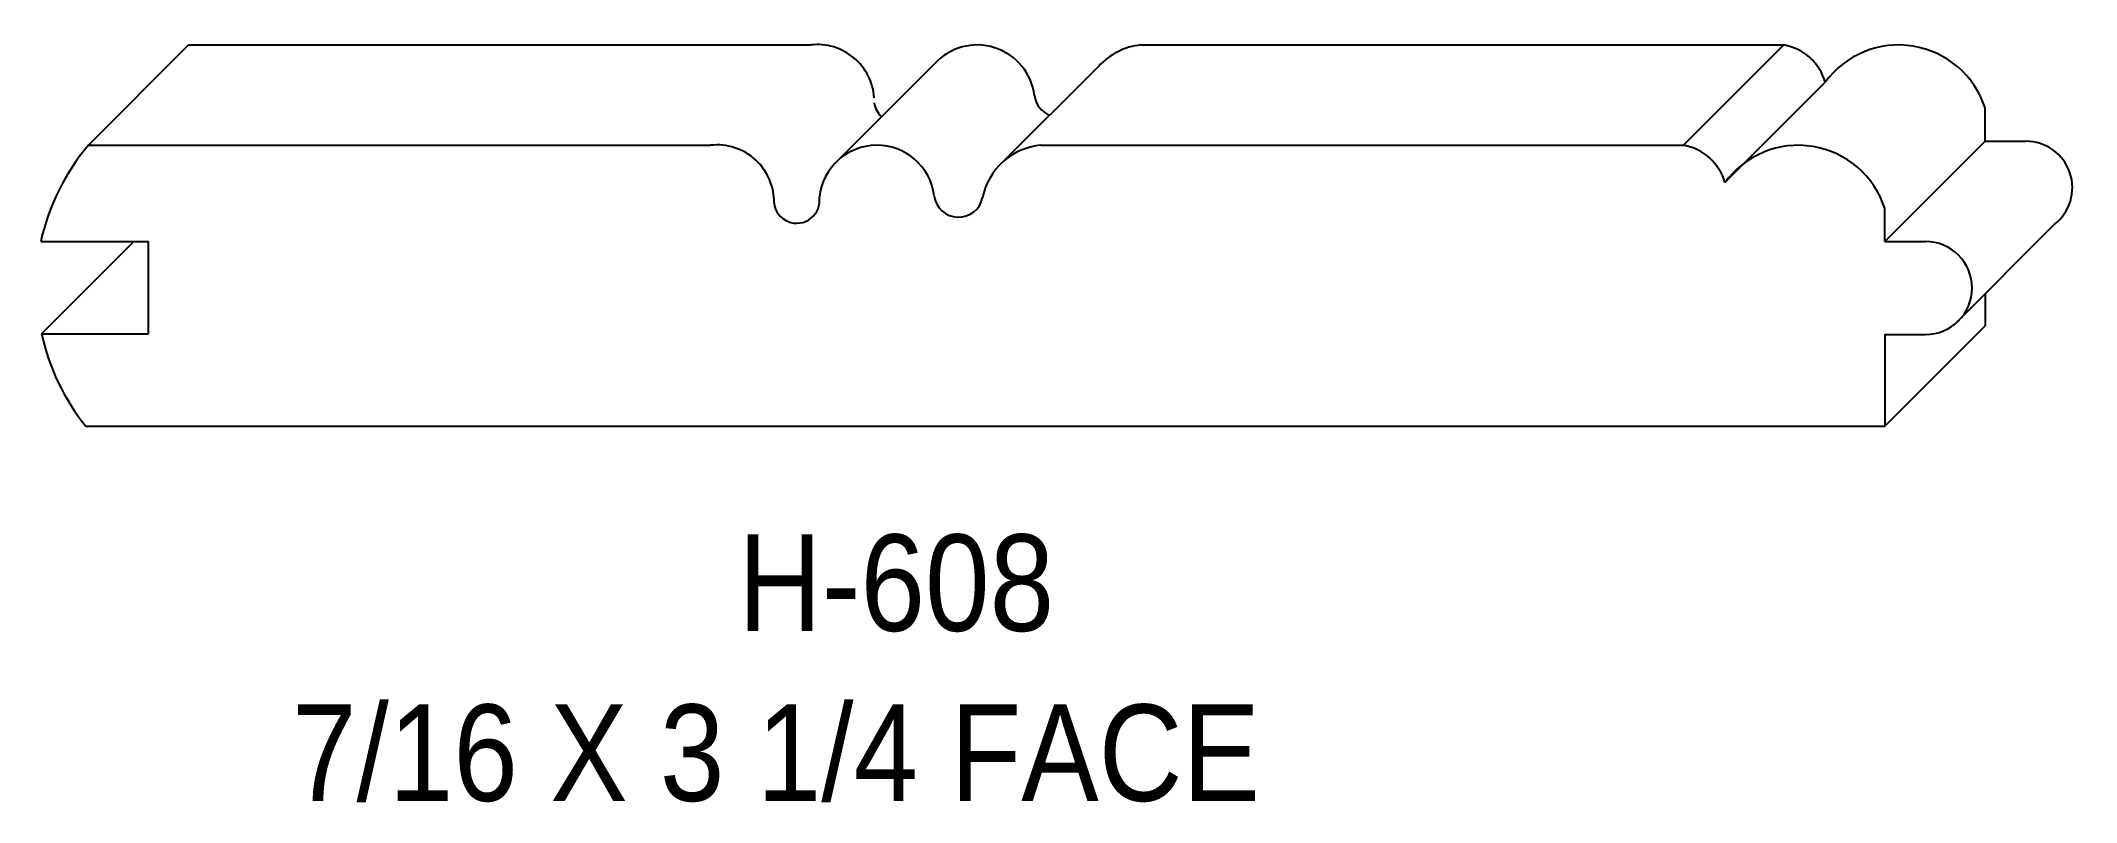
# Model space of a CAD drawing. Extents: x 75.45 to 79.04, y 144.59 to 145.93.
import ezdxf

# ---------------------------------------------------------------- set-up
doc = ezdxf.new("R2010")
doc.units = 0
doc.header["$LTSCALE"] = 5
doc.layers.add('PROFILE', color=7, linetype='CONTINUOUS')
doc.styles.add('TXT', font='TXT', dxfattribs={"height": 3.5})

msp = doc.modelspace()

# ---------------------------------------------------------------- linework, layer by layer
at = {"layer": 'PROFILE', "color": 1, "linetype": 'CONTINUOUS'}
for p, q in [((75.5333, 145.7441), (75.71, 145.9208)), ((75.71, 145.9208), (76.8064, 145.9208)), ((77.3879, 145.9208), (78.5204, 145.9208)), ((78.3437, 145.7441), (78.5204, 145.9208)), ((76.8472, 145.7108), (77.024, 145.8875)), ((77.1448, 145.7149), (77.3129, 145.883)), ((78.4168, 145.6783), (78.5935, 145.8551)), ((78.8753, 145.7511), (78.8753, 145.8097)), ((75.5333, 145.7441), (76.6296, 145.7441)), ((77.2112, 145.7441), (78.3437, 145.7441)), ((78.6985, 145.5744), (78.8753, 145.7511)), ((78.8753, 145.7511), (78.947, 145.7511)), ((78.6985, 145.5744), (78.6985, 145.633)), ((78.8204, 145.4277), (78.9971, 145.6045)), ((75.4494, 145.5744), (75.6395, 145.5744)), ((75.6134, 145.5744), (75.4508, 145.4118)), ((75.6395, 145.4118), (75.6395, 145.5744)), ((78.6985, 145.5744), (78.7703, 145.5744)), ((78.8753, 145.4826), (78.8753, 145.4259)), ((75.4508, 145.4118), (75.6395, 145.4118)), ((78.6985, 145.2492), (78.8753, 145.4259)), ((78.6985, 145.4106), (78.6985, 145.2492)), ((78.6985, 145.4106), (78.7703, 145.4106)), ((75.5287, 145.2492), (78.6985, 145.2492))]:
    msp.add_line(p, q, dxfattribs=at)
for centre, major_axis, start_param, end_param in [((76.8177, 145.821), (0.1005, 0), 0.066194, 1.683811), ((77.0993, 145.819), (0, 0.1018), -1.445061, 0.83299), ((77.3989, 145.8056), (0, 0.1157), 0.094745, 0.838166), ((78.5048, 145.83), (0.0921, 0), 0.275814, 1.400866), ((78.7228, 145.7607), (0, 0.1601), -1.259364, 0.940313), ((77.2432, 145.8372), (0.0432, 0), -3.015857, -1.954388), ((76.9581, 145.824), (0, 0.0404), -4.578987, -3.886743), ((75.838, 145.4877), (0, 0.3982), 0.871333, 1.351335), ((76.641, 145.6442), (0, 0.1005), -1.594573, 0.113015), ((76.9226, 145.6423), (0.1018, 0), 0.125735, 3.036225), ((77.2222, 145.6289), (0, 0.1157), 0.094745, 1.370515), ((78.3281, 145.6533), (0, 0.0921), -1.294982, -0.16993), ((78.5461, 145.5839), (0, 0.1601), -1.259364, 0.940313), ((78.947, 145.6693), (0, 0.0819), -2.48329, 0), ((76.7814, 145.6472), (0, 0.0404), -4.578987, -1.427228), ((77.0665, 145.6605), (0, 0.0432), -4.586654, -1.771078), ((78.7703, 145.4925), (0.0819, 0), -1.570796, 1.570796), ((75.8364, 145.4965), (0, 0.3948), -4.496025, -4.035236)]:
    msp.add_ellipse(centre, major_axis=major_axis, ratio=1, start_param=start_param, end_param=end_param, dxfattribs=at)

# ---------------------------------------------------------------- texts
at = {"layer": 'PROFILE', "color": 1, "linetype": 'CONTINUOUS', "style": 'TXT', "width": 0.9}
for s, height, p in [('H-608', 0.16996, (76.6779, 144.8883)), ('7/16 X 3 1/4 FACE', 0.169956, (75.8921, 144.5887))]:
    msp.add_text(s, height=height, dxfattribs=at).set_placement(p)

doc.saveas('drawing.dxf')
